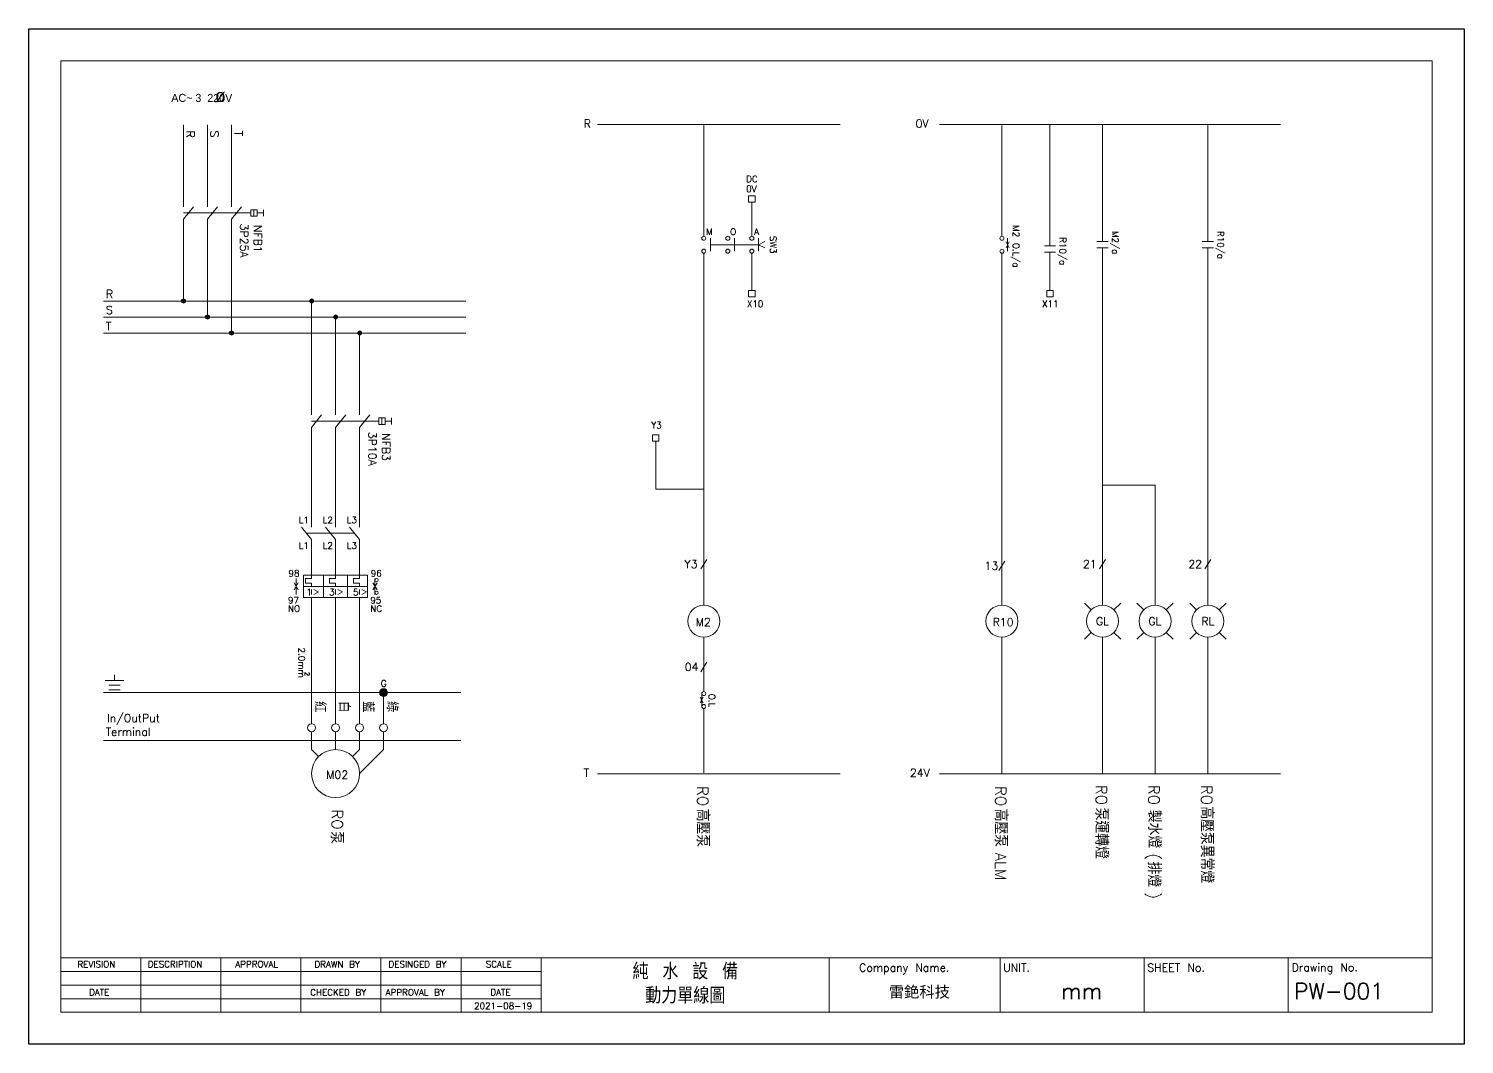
# Model space of a CAD drawing. Header units: millimetres. Extents: x 1497 to 5358, y 966 to 1803.
# Drawn here: x 2091.3 to 2388.3, y 966.4 to 1176.4 of the extents above; entities that cross this region are included whole.
import ezdxf

# ---------------------------------------------------------------- set-up
doc = ezdxf.new("R2010")
doc.units = ezdxf.units.MM
doc.styles.add('A', font='')
doc.styles.add('rcs', font='txt.shx')
doc.styles.add('ting', font='monotxt.shx', dxfattribs={"height": 800, "bigfont": 'chineset.shx'})
doc.styles.add('型式1', font='')
doc.styles.get('A').set_extended_font_data('全真中圓體')
doc.styles.get('型式1').set_extended_font_data('MingLiU')

msp = doc.modelspace()

# ---------------------------------------------------------------- hatches: boundary and pattern name
at = {"lineweight": 0}
h = msp.add_hatch(color=256, dxfattribs=at)
edge = h.paths.add_edge_path()
edge.add_arc((2123.31, 1120.08), 0.422, 0, 360)
h = msp.add_hatch(color=256, dxfattribs=at)
edge = h.paths.add_edge_path()
edge.add_arc((2149.81, 1120.08), 0.422, 0, 360)
h = msp.add_hatch(color=256, dxfattribs=at)
edge = h.paths.add_edge_path()
edge.add_arc((2149.81, 1120.08), 0.422, 0, 360)
h = msp.add_hatch(color=256, dxfattribs=at)
edge = h.paths.add_edge_path()
edge.add_arc((2128.28, 1116.77), 0.422, 0, 360)
h = msp.add_hatch(color=256, dxfattribs=at)
edge = h.paths.add_edge_path()
edge.add_arc((2154.78, 1116.77), 0.422, 0, 360)
h = msp.add_hatch(color=256, dxfattribs=at)
edge = h.paths.add_edge_path()
edge.add_arc((2133.25, 1113.45), 0.422, 0, 360)
h = msp.add_hatch(color=256, dxfattribs=at)
edge = h.paths.add_edge_path()
edge.add_arc((2159.74, 1113.45), 0.422, 0, 360)
h = msp.add_hatch(color=256, dxfattribs=at)
edge = h.paths.add_edge_path()
edge.add_arc((2164.71, 1039.11), 0.828, 0, 360)

# ---------------------------------------------------------------- linework, layer by layer
for p, q in [((2097.92, 1169.76), (2381.67, 1169.76)), ((2097.92, 973.01), (2097.92, 1169.76)), ((2381.67, 1169.76), (2381.67, 973.01)), ((2123.31, 1156.51), (2123.31, 1143.26)), ((2128.28, 1156.51), (2128.28, 1143.26)), ((2133.25, 1156.51), (2133.25, 1143.26)), ((2208.94, 1156.57), (2259.14, 1156.57)), ((2230.96, 1156.57), (2230.96, 1135.37)), ((2279.72, 1156.57), (2350.29, 1156.57)), ((2292.65, 1156.4, 0), (2292.65, 1136.68, 0)), ((2302.58, 1156.57), (2302.58, 1131.51, 0)), ((2313.46, 1156.57), (2313.46, 1136.7)), ((2335.25, 1156.57), (2335.25, 1136.7)), ((2123.31, 1143.26), (2123.31, 1139.58)), ((2128.28, 1143.26), (2128.28, 1139.58)), ((2133.25, 1143.26), (2133.25, 1139.58)), ((2240.24, 1141.84), (2241.56, 1141.84)), ((2240.24, 1140.51), (2240.24, 1141.84)), ((2241.56, 1140.51), (2240.24, 1140.51)), ((2240.9, 1140.51), (2240.9, 1133.48)), ((2241.56, 1141.84), (2241.56, 1140.51)), ((2123.31, 1137.01), (2125.41, 1139.58)), ((2123.31, 1138.29), (2137.22, 1138.29)), ((2128.28, 1137.01), (2130.37, 1139.58)), ((2133.25, 1137.01), (2135.34, 1139.58)), ((2138.55, 1138.96), (2137.22, 1138.96)), ((2137.22, 1138.96), (2137.22, 1137.63)), ((2137.22, 1137.63), (2138.55, 1137.63)), ((2137.88, 1138.96), (2137.88, 1137.63)), ((2138.55, 1138.96), (2138.55, 1137.63)), ((2139.87, 1138.29), (2138.55, 1138.29)), ((2139.87, 1138.96), (2139.87, 1137.63)), ((2123.31, 1137.01), (2123.31, 1133.33)), ((2128.28, 1137.01), (2128.28, 1133.33)), ((2133.25, 1137.01), (2133.25, 1133.33)), ((2230.96, 1136.7), (2230.96, 1133.48)), ((2292.65, 1136.68, 0), (2292.65, 1133.46, 0)), ((2313.46, 1136.7), (2313.46, 1132.39)), ((2335.25, 1136.7), (2335.25, 1132.39)), ((2123.31, 1133.33), (2123.31, 1120.08)), ((2128.28, 1133.33), (2128.28, 1116.77)), ((2133.25, 1133.33), (2133.25, 1113.45)), ((2232.37, 1130.39), (2232.37, 1133.06)), ((2232.37, 1131.73), (2242.31, 1131.73)), ((2237.34, 1130.39), (2237.34, 1133.06)), ((2242.31, 1130.39), (2242.31, 1133.06)), ((2242.31, 1131.73), (2243.59, 1132.39)), ((2242.31, 1131.73), (2243.59, 1131.07)), ((2294.11, 1131.11, 0), (2293.5, 1132.32, 0)), ((2293.5, 1131.11, 0), (2294.11, 1132.32, 0)), ((2293.8, 1130.38, 0), (2293.8, 1133.05, 0)), ((2312.3, 1132.39), (2314.62, 1132.39)), ((2334.09, 1132.39), (2336.41, 1132.39)), ((2230.96, 1129.98), (2230.96, 1126.76)), ((2240.9, 1129.98), (2240.9, 1122.28)), ((2292.65, 1129.96, 0), (2292.65, 1126.75, 0)), ((2301.43, 1131.51, 0), (2303.74, 1131.51, 0)), ((2301.43, 1130.19, 0), (2303.74, 1130.19, 0)), ((2302.58, 1130.19, 0), (2302.58, 1122.28, 0)), ((2312.3, 1131.07), (2314.62, 1131.07)), ((2313.46, 1131.07), (2313.46, 1126.76)), ((2334.09, 1131.07), (2336.41, 1131.07)), ((2335.25, 1131.07), (2335.25, 1126.76)), ((2230.96, 1126.76), (2230.96, 1057.2)), ((2292.65, 1126.75, 0), (2292.64, 1057.2, 0)), ((2313.46, 1126.76), (2313.46, 1057.2)), ((2335.25, 1126.76), (2335.25, 1057.2)), ((2181.71, 1120.08), (2106.76, 1120.08)), ((2149.81, 1120.08), (2149.81, 1100.2)), ((2240.24, 1122.28), (2241.56, 1122.28)), ((2240.24, 1120.96), (2240.24, 1122.28)), ((2241.56, 1120.96), (2240.24, 1120.96)), ((2241.56, 1122.28), (2241.56, 1120.96)), ((2301.92, 1122.28, 0), (2303.25, 1122.28, 0)), ((2301.92, 1120.96, 0), (2301.92, 1122.28, 0)), ((2301.92, 1120.96, 0), (2303.25, 1120.96, 0)), ((2303.25, 1122.28, 0), (2303.25, 1120.96, 0)), ((2181.71, 1116.77), (2106.76, 1116.77)), ((2154.78, 1116.77), (2154.78, 1100.2)), ((2181.71, 1113.45), (2106.76, 1113.45)), ((2159.74, 1113.45), (2159.74, 1100.2)), ((2149.81, 1100.2), (2149.81, 1096.52)), ((2154.78, 1100.2), (2154.78, 1096.52)), ((2159.74, 1100.2), (2159.74, 1096.52)), ((2149.81, 1093.95), (2151.9, 1096.52)), ((2154.78, 1093.95), (2156.87, 1096.52)), ((2159.74, 1093.95), (2161.84, 1096.52)), ((2149.81, 1095.24), (2163.72, 1095.24)), ((2149.81, 1093.95), (2149.81, 1090.27)), ((2154.78, 1093.95), (2154.78, 1090.27)), ((2159.74, 1093.95), (2159.74, 1090.27)), ((2165.04, 1095.9), (2163.72, 1095.9)), ((2163.72, 1095.9), (2163.72, 1094.57)), ((2163.72, 1094.57), (2165.04, 1094.57)), ((2164.38, 1095.9), (2164.38, 1094.57)), ((2165.04, 1095.9), (2165.04, 1094.57)), ((2166.37, 1095.24), (2165.04, 1095.24)), ((2166.37, 1095.9), (2166.37, 1094.57)), ((2149.81, 1090.27), (2149.81, 1077.02)), ((2154.78, 1077.02), (2154.78, 1090.27)), ((2159.74, 1090.27), (2159.74, 1077.02)), ((2220.36, 1092.44, 0), (2221.69, 1092.44, 0)), ((2220.36, 1091.11, 0), (2220.36, 1092.44, 0)), ((2221.69, 1091.11, 0), (2220.36, 1091.11, 0)), ((2221.03, 1091.11, 0), (2221.03, 1081.18, 0)), ((2221.69, 1092.44, 0), (2221.69, 1091.11, 0)), ((2230.96, 1081.18, 0), (2221.03, 1081.18, 0)), ((2313.46, 1082.02, 0), (2324.34, 1082.02, 0)), ((2324.31, 1082.02, 0), (2324.31, 1057.2, 0)), ((2149.81, 1077.02), (2149.81, 1073.33)), ((2154.78, 1077.02), (2154.78, 1073.33)), ((2159.74, 1077.02), (2159.74, 1073.33)), ((2149.81, 1070.77), (2147.71, 1073.33)), ((2154.78, 1070.77), (2152.68, 1073.33)), ((2159.74, 1070.77), (2157.65, 1073.33)), ((2148.76, 1072.05), (2158.7, 1072.05)), ((2149.81, 1070.77), (2149.81, 1067.08)), ((2154.78, 1070.77), (2154.78, 1067.08)), ((2159.74, 1070.77), (2159.74, 1067.08)), ((2149.81, 1067.08), (2149.81, 1063.39)), ((2154.78, 1067.08), (2154.78, 1063.39)), ((2159.74, 1067.08), (2159.74, 1063.39)), ((2230.34, 1064.7), (2231.59, 1066.66)), ((2292.02, 1064.35, 0), (2293.26, 1066.31, 0)), ((2312.84, 1064.7), (2314.08, 1066.65)), ((2334.63, 1064.7), (2335.87, 1066.65)), ((2154.78, 1063.39), (2148.15, 1063.39)), ((2148.15, 1063.39), (2148.15, 1058.76)), ((2149.81, 1063.39), (2149.81, 1062.73)), ((2152.29, 1063.39), (2152.29, 1058.76)), ((2158.09, 1063.39), (2154.78, 1063.39)), ((2154.78, 1063.39), (2154.78, 1062.73)), ((2157.26, 1063.39), (2157.26, 1058.76)), ((2158.09, 1063.39), (2161.4, 1063.39)), ((2159.74, 1063.39), (2159.74, 1062.73)), ((2161.4, 1063.39), (2161.4, 1058.76)), ((2147.06, 1061.78), (2146.2, 1060.37)), ((2146.2, 1061.78), (2147.06, 1060.37)), ((2146.63, 1059.42), (2146.63, 1062.73)), ((2161.4, 1061.08), (2148.15, 1061.08)), ((2149.81, 1062.73), (2148.55, 1062.73)), ((2148.55, 1062.73), (2148.55, 1061.74)), ((2148.55, 1061.74), (2149.81, 1061.74)), ((2149.81, 1061.74), (2149.81, 1061.08)), ((2149.81, 1060.41), (2149.81, 1059.42)), ((2151.21, 1059.92), (2150.26, 1060.41)), ((2154.78, 1062.73), (2153.52, 1062.73)), ((2153.52, 1062.73), (2153.52, 1061.74)), ((2153.52, 1061.74), (2154.78, 1061.74)), ((2154.78, 1061.74), (2154.78, 1061.08)), ((2154.78, 1060.41), (2154.78, 1059.42)), ((2156.18, 1059.92), (2155.23, 1060.41)), ((2159.74, 1062.73), (2158.49, 1062.73)), ((2158.49, 1062.73), (2158.49, 1061.74)), ((2158.49, 1061.74), (2159.74, 1061.74)), ((2159.74, 1061.74), (2159.74, 1061.08)), ((2159.74, 1060.41), (2159.74, 1059.42)), ((2161.15, 1059.92), (2160.2, 1060.41)), ((2163.36, 1061.78), (2162.49, 1060.37)), ((2162.49, 1061.78), (2163.36, 1060.37)), ((2162.92, 1059.42), (2162.92, 1062.73)), ((2154.78, 1058.76), (2148.15, 1058.76)), ((2149.81, 1058.76), (2149.81, 1055.07)), ((2151.21, 1059.88), (2150.26, 1059.38)), ((2158.09, 1058.76), (2154.78, 1058.76)), ((2154.78, 1058.76), (2154.78, 1055.07)), ((2156.18, 1059.92), (2155.23, 1059.42)), ((2158.09, 1058.76), (2161.4, 1058.76)), ((2159.74, 1058.76), (2159.74, 1055.07)), ((2161.15, 1059.92), (2160.2, 1059.42)), ((2309.71, 1057.63), (2311.12, 1056.23)), ((2317.21, 1057.63), (2315.8, 1056.23)), ((2320.56, 1057.63, 0), (2321.97, 1056.23, 0)), ((2328.06, 1057.63, 0), (2326.65, 1056.23, 0)), ((2331.51, 1057.63), (2332.91, 1056.23)), ((2339, 1057.63), (2337.6, 1056.23)), ((2149.81, 1055.07), (2149.81, 1032.68)), ((2154.78, 1032.68), (2154.78, 1055.07)), ((2159.74, 1055.07), (2159.74, 1032.68)), ((2311.12, 1051.54), (2309.71, 1050.14)), ((2315.8, 1051.54), (2317.21, 1050.14)), ((2321.97, 1051.54, 0), (2320.56, 1050.14, 0)), ((2326.65, 1051.54, 0), (2328.06, 1050.14, 0)), ((2332.91, 1051.54), (2331.51, 1050.14)), ((2337.6, 1051.54), (2339, 1050.14)), ((2230.96, 1050.58), (2230.96, 1039.31)), ((2292.64, 1050.58, 0), (2292.64, 1022.32, 0)), ((2313.46, 1050.57), (2313.46, 1022.32)), ((2324.31, 1050.57, 0), (2324.31, 1022.32, 0)), ((2335.25, 1050.57), (2335.25, 1022.32)), ((2109.06, 1041.61), (2109.06, 1042.79)), ((2230.34, 1043.42), (2231.59, 1045.38)), ((2110.99, 1041.61), (2107.13, 1041.61)), ((2110.24, 1040.65), (2107.88, 1040.65)), ((2110.24, 1039.7), (2107.88, 1039.7)), ((2180.66, 1039.15), (2106.76, 1039.11)), ((2159.74, 1032.68), (2159.74, 1039.11)), ((2164.71, 1032.68), (2164.71, 1039.11)), ((2230.85, 1036.96), (2230.24, 1038.17)), ((2230.24, 1036.96), (2230.85, 1038.17)), ((2230.55, 1036.23), (2230.55, 1038.9)), ((2230.96, 1035.81), (2230.96, 1022.49, 0)), ((2149.81, 1031.02), (2149.81, 1027.33)), ((2154.78, 1031.02), (2154.78, 1027.33)), ((2159.74, 1031.02), (2159.74, 1027.33)), ((2164.71, 1031.02), (2164.71, 1027.33)), ((2180.66, 1029.18), (2106.76, 1029.18)), ((2149.81, 1027.33), (2151.26, 1025.88)), ((2159.74, 1027.33), (2158.29, 1025.88)), ((2164.71, 1027.33), (2159.74, 1022.38)), ((2208.94, 1022.32), (2259.14, 1022.32)), ((2279.72, 1022.32), (2350.29, 1022.32)), ((2097.92, 984.27), (2381.67, 984.27)), ((2114.48, 973.01), (2114.48, 984.27)), ((2131.04, 972.95), (2131.04, 984.22)), ((2147.6, 972.95), (2147.6, 984.22)), ((2164.16, 972.95), (2164.16, 984.22)), ((2180.73, 972.95), (2180.73, 984.22)), ((2197.29, 973.01), (2197.29, 984.22)), ((2256.91, 973.01), (2256.91, 984.22)), ((2292.24, 973.01), (2292.24, 984.22)), ((2322.05, 973.01), (2322.05, 984.22)), ((2351.86, 973.01), (2351.86, 984.22)), ((2097.92, 981.44), (2197.29, 981.44)), ((2097.92, 978.61), (2197.29, 978.61)), ((2097.92, 975.78), (2197.29, 975.78)), ((2381.67, 973.01), (2097.92, 973.01))]:
    msp.add_line(p, q, dxfattribs=at)
msp.add_lwpolyline([(2388.29, 966.39), (2091.29, 966.39), (2091.29, 1176.39), (2388.29, 1176.39)], close=True)
for centre, radius in [((2230.96, 1133.06), 0.416), ((2235.93, 1133.06), 0.416), ((2240.9, 1133.06), 0.416), ((2292.65, 1133.05, 0), 0.416), ((2230.96, 1130.39), 0.416), ((2235.93, 1130.39), 0.416), ((2240.9, 1130.39), 0.416), ((2292.65, 1130.38, 0), 0.416), ((2123.31, 1120.08), 0.422), ((2149.81, 1120.08), 0.422), ((2149.81, 1120.08), 0.422), ((2128.28, 1116.77), 0.422), ((2154.78, 1116.77), 0.422), ((2133.25, 1113.45), 0.422), ((2159.74, 1113.45), 0.422), ((2163.26, 1062.4), 0.331), ((2163.26, 1059.75), 0.331), ((2230.96, 1053.89), 3.31), ((2292.64, 1053.89, 0), 3.31), ((2313.46, 1053.88), 3.31), ((2324.31, 1053.88, 0), 3.31), ((2335.25, 1053.88), 3.31), ((2164.71, 1039.11), 0.828), ((2230.96, 1038.9), 0.416), ((2230.96, 1036.23), 0.416), ((2149.81, 1031.85), 0.828), ((2154.78, 1031.85), 0.828), ((2159.74, 1031.85), 0.828), ((2164.71, 1031.85), 0.828), ((2154.78, 1022.36), 4.97)]:
    msp.add_circle(centre, radius, dxfattribs=at)

# ---------------------------------------------------------------- texts
for s, height, style, p in [('AC~ 3  220V', 1.6562, 'A', (2120.79, 1161.25)), ('ø', 2.65, 'A', (2129.84, 1161.25)), ('R', 1.66, 'rcs', (2206.1, 1155.94)), ('0V', 1.656, 'rcs', (2274.78, 1155.94)), ('0V', 1.325, 'rcs', (2239.73, 1142.61)), ('DC', 1.325, 'rcs', (2239.73, 1144.63)), ('M', 1.32, 'rcs', (2231.44, 1133.75)), ('O', 1.32, 'rcs', (2236.41, 1133.75)), ('A', 1.32, 'rcs', (2241.38, 1133.75)), ('R', 1.66, 'rcs', (2107.26, 1120.7)), ('X10', 1.325, 'rcs', (2239.87, 1118.84)), ('X11', 1.325, 'rcs', (2300.94, 1118.84, 0)), ('S', 1.66, 'rcs', (2107.26, 1117.39)), ('T', 1.66, 'rcs', (2107.26, 1114.08)), ('Y3', 1.325, 'rcs', (2220.1, 1093.75, 0)), ('L1', 1.325, 'rcs', (2147.14, 1074.13)), ('L2', 1.325, 'rcs', (2152.11, 1074.13)), ('L3', 1.325, 'rcs', (2157.08, 1074.13)), ('L1', 1.325, 'rcs', (2147.14, 1068.85)), ('L2', 1.325, 'rcs', (2152.11, 1068.85)), ('L3', 1.325, 'rcs', (2157.08, 1068.85)), ('Y3', 1.656, 'rcs', (2226.96, 1064.85)), ('21', 1.656, 'rcs', (2309.4, 1064.85)), ('22', 1.656, 'rcs', (2331.2, 1064.85)), ('98', 1.325, 'rcs', (2145.03, 1063.09)), ('96', 1.325, 'rcs', (2162.06, 1063.09)), ('13', 1.656, 'rcs', (2289.04, 1064.51, 0)), ('1', 1.32, 'rcs', (2148.73, 1059.22)), ('3', 1.32, 'rcs', (2153.43, 1059.22)), ('5', 1.32, 'rcs', (2158.4, 1059.22)), ('97', 1.325, 'rcs', (2144.93, 1057.54)), ('95', 1.325, 'rcs', (2161.97, 1057.54)), ('NO', 1.325, 'rcs', (2144.93, 1055.81)), ('NC', 1.325, 'rcs', (2161.97, 1055.81)), ('M2', 1.656, 'rcs', (2229.28, 1052.84)), ('R10', 1.656, 'rcs', (2290.72, 1052.84, 0)), ('GL', 1.656, 'rcs', (2312.09, 1053.04)), ('GL', 1.656, 'rcs', (2322.94, 1053.04, 0)), ('RL', 1.656, 'rcs', (2333.89, 1053.04)), ('04', 1.656, 'rcs', (2227.01, 1043.58)), ('G', 1.32, 'rcs', (2164.14, 1040.33)), ('In/OutPut', 1.656, 'rcs', (2107.49, 1033.01)), ('Terminal', 1.656, 'rcs', (2107.22, 1030.17)), ('M02', 1.656, 'rcs', (2152.85, 1021.31)), ('T', 1.66, 'rcs', (2206.1, 1021.69)), ('24V', 1.656, 'rcs', (2273.6, 1021.69)), ('REVISION', 1.325, 'rcs', (2101.37, 982.28)), ('DESCRIPTION', 1.3249, 'rcs', (2115.92, 982.28)), ('APPROVAL', 1.325, 'rcs', (2134.02, 982.28)), ('DRAWN BY', 1.325, 'rcs', (2150.4, 982.28)), ('DESINGED BY', 1.3249, 'rcs', (2165.74, 982.28)), ('SCALE', 1.325, 'rcs', (2185.84, 982.28)), ('純 水 設 備', 3.312, 'ting', (2216.21, 979.8)), ('Drawing No.', 1.6562, 'rcs', (2352.58, 981.46)), ('Company Name.', 1.6562, 'rcs', (2263.09, 981.4)), ('UNIT.', 1.656, 'rcs', (2292.9, 981.4)), ('SHEET No.', 1.656, 'rcs', (2322.71, 981.4)), ('DATE', 1.325, 'rcs', (2103.78, 976.49)), ('CHECKED BY', 1.325, 'rcs', (2149.53, 976.46)), ('APPROVAL BY', 1.3249, 'rcs', (2165.14, 976.46)), ('DATE', 1.325, 'rcs', (2186.8, 976.49)), ('動力單線圖', 3.312, 'ting', (2218.85, 974.81)), ('雷銫科技', 2.319, '型式1', (2269.23, 976.06)), ('mm', 3.312, 'rcs', (2304.89, 975.72)), ('PW-001', 3.312, 'rcs', (2353.06, 975.72)), ('2021-08-19', 1.325, 'rcs', (2183.44, 973.66))]:
    msp.add_text(s, height=height, dxfattribs=dict(at, style=style)).set_placement(p)
for s, height, style, p in [('R', 1.66, 'rcs', (2123.93, 1155.32)), ('S', 1.66, 'rcs', (2128.9, 1155.32)), ('T', 1.66, 'rcs', (2133.87, 1155.32)), ('3P25A', 1.656, 'rcs', (2135.06, 1136.09)), ('NFB1', 1.656, 'rcs', (2137.9, 1135.82)), ('M2 O.L/a', 1.325, 'rcs', (2294.91, 1135.79, 0)), ('SW3', 1.325, 'rcs', (2244.66, 1133.55)), ('R10/a', 1.325, 'rcs', (2304.58, 1133.29, 0)), ('M2/a', 1.325, 'rcs', (2315.45, 1134.56)), ('R10/a', 1.325, 'rcs', (2337.25, 1134.56)), ('3P10A', 1.656, 'rcs', (2161.56, 1093.03)), ('NFB3', 1.656, 'rcs', (2164.4, 1092.76)), ('2.0mm', 1.325, 'rcs', (2147.12, 1048.42)), ('2', 0.994, 'rcs', (2148.4, 1043.38)), ('紅', 2.32, 'ting', (2150.44, 1037.35)), ('白', 2.32, 'ting', (2155.41, 1037.35)), ('藍', 2.32, 'ting', (2160.38, 1037.35)), ('綠', 2.32, 'ting', (2165.35, 1037.35)), ('O.L', 1.325, 'rcs', (2231.97, 1038.86)), ('RO', 2.268, 'rcs', (2229.6, 1019.81, 0)), ('RO', 2.268, 'rcs', (2291.27, 1019.81, 0)), ('RO', 2.268, 'rcs', (2312.09, 1020.04)), ('RO', 2.268, 'rcs', (2322.94, 1020.04, 0)), ('RO', 2.268, 'rcs', (2333.88, 1020.04)), ('RO', 2.268, 'rcs', (2154, 1014.96)), ('高壓泵', 2.65, 'ting', (2229.47, 1015.11, 0)), ('高壓泵', 2.65, 'ting', (2291.14, 1015.11, 0)), ('泵運轉燈', 2.65, 'ting', (2311.96, 1015.32)), ('製水燈', 2.65, 'ting', (2322.88, 1014.87, 0)), ('高壓泵異常燈', 2.65, 'ting', (2333.76, 1015.6)), ('泵', 2.65, 'ting', (2153.75, 1010.45)), ('ALM', 2.268, 'rcs', (2291.27, 1006.03, 0)), ('(   )', 2.268, 'rcs', (2322.94, 1005.87, 0)), ('排燈', 2.65, 'ting', (2322.81, 1004.17, 0))]:
    msp.add_text(s, height=height, rotation=270, dxfattribs=dict(at, style=style)).set_placement(p)

doc.saveas('drawing.dxf')
